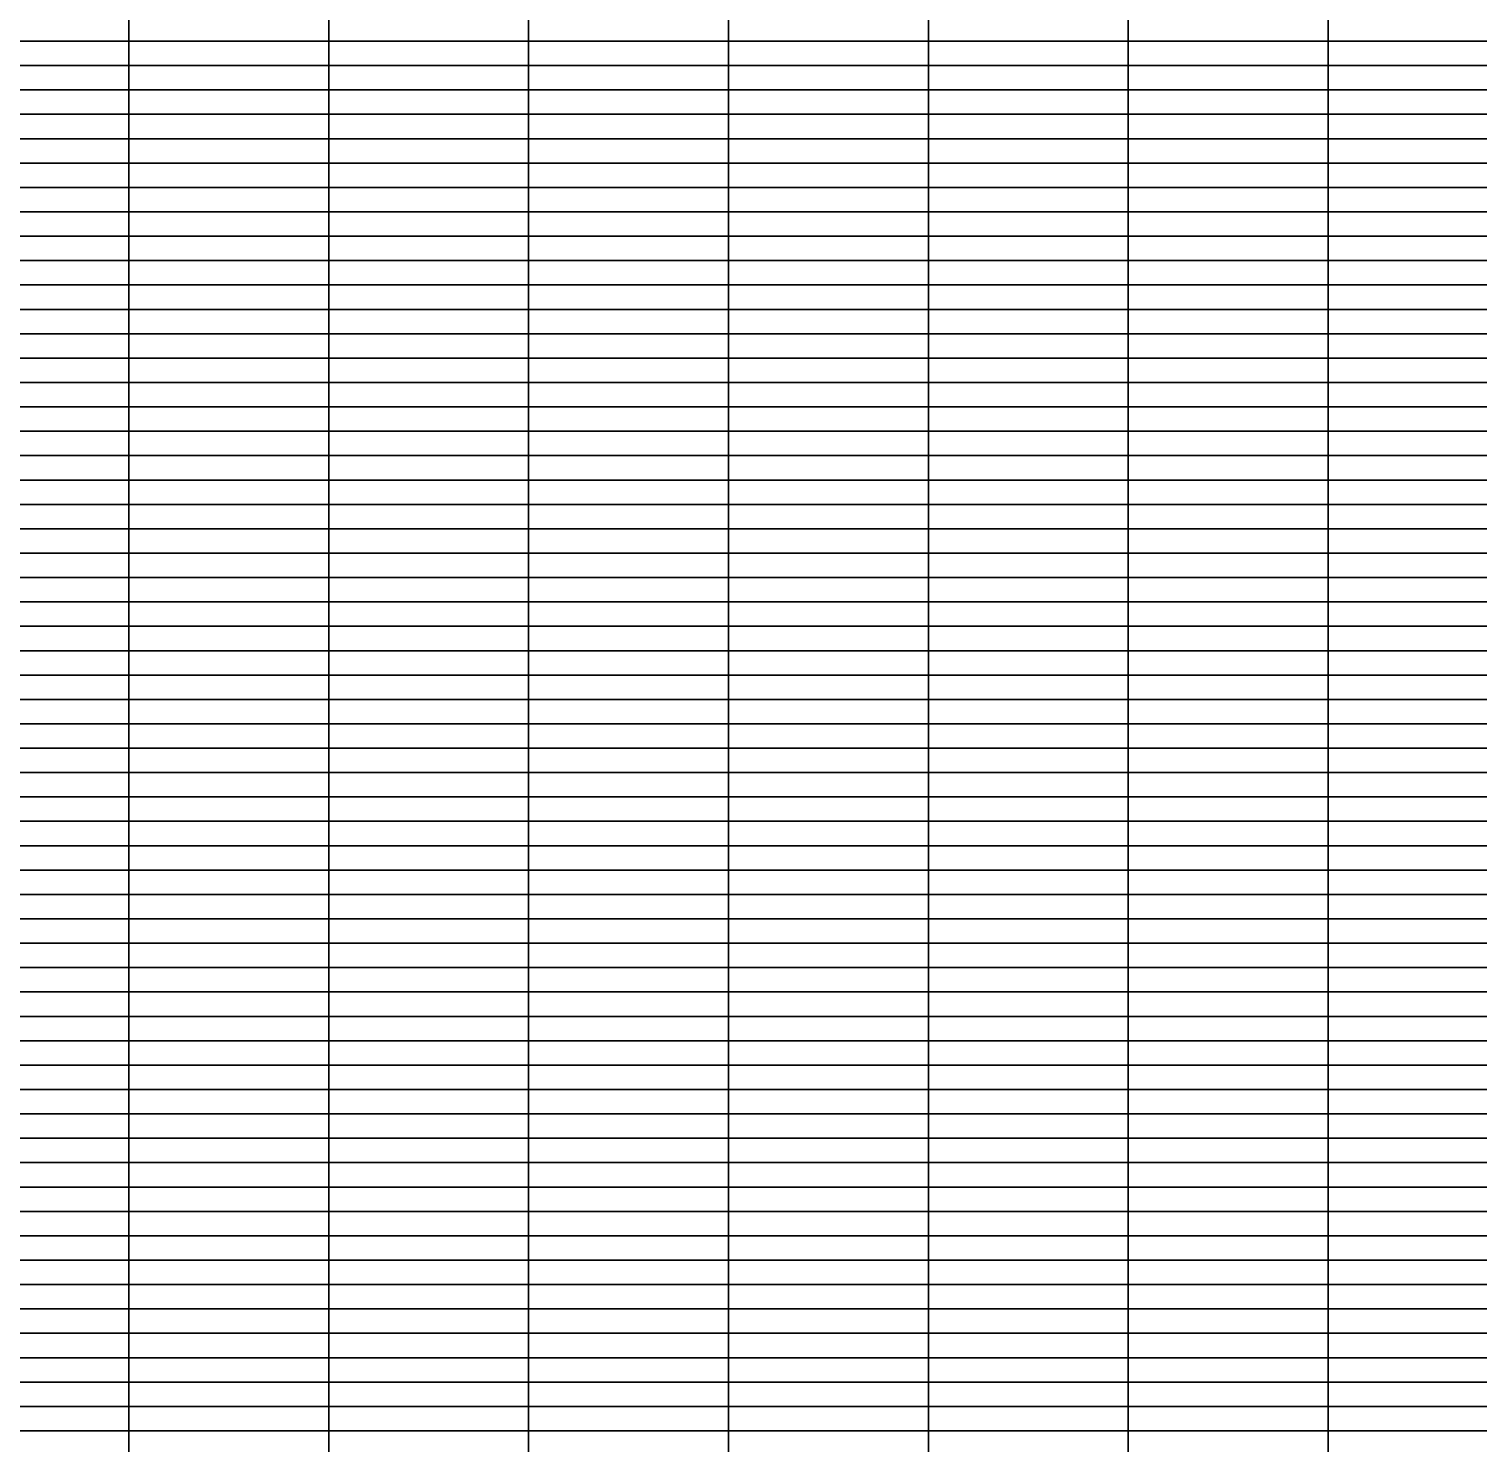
# Model space of a CAD drawing. Header units: metres. Extents: x 0 to 1189, y 5 to 4665.
# Drawn here: x 594.5 to 891.8, y 2912.5 to 3202.5 of the extents above; entities that cross this region are included whole.
import ezdxf

# ---------------------------------------------------------------- set-up
doc = ezdxf.new("R2010")
doc.units = ezdxf.units.M

msp = doc.modelspace()

# ---------------------------------------------------------------- linework, layer by layer
for points in [[(615, 3200, 164.33), (574, 3200, 128.32), (574, 3205, 154.47), (615, 3205, 108.61)], [(656, 3200, 164.32), (615, 3200, 164.33), (615, 3205, 108.61), (656, 3205, 60.94)], [(697, 3200, 165.1), (656, 3200, 164.32), (656, 3205, 60.94), (697, 3205, 20.62)], [(738, 3200, 171.81), (697, 3200, 165.1), (697, 3205, 20.62), (738, 3205, 128.65)], [(779, 3200, 184.31), (738, 3200, 171.81), (738, 3205, 128.65), (779, 3205, 161.28)], [(820, 3200, 185.23), (779, 3200, 184.31), (779, 3205, 161.28), (820, 3205, 166.77)], [(861, 3200, 185.39), (820, 3200, 185.23), (820, 3205, 166.77), (861, 3205, 171.85)], [(902, 3200, 184.78), (861, 3200, 185.39), (861, 3205, 171.85), (902, 3205, 178.59)], [(615, 3195, 147.17), (574, 3195, 88.64), (574, 3200, 128.32), (615, 3200, 164.33)], [(656, 3195, 147.71), (615, 3195, 147.17), (615, 3200, 164.33), (656, 3200, 164.32)], [(697, 3195, 147.61), (656, 3195, 147.71), (656, 3200, 164.32), (697, 3200, 165.1)], [(738, 3195, 170.52), (697, 3195, 147.61), (697, 3200, 165.1), (738, 3200, 171.81)], [(779, 3195, 183.49), (738, 3195, 170.52), (738, 3200, 171.81), (779, 3200, 184.31)], [(820, 3195, 184.48), (779, 3195, 183.49), (779, 3200, 184.31), (820, 3200, 185.23)], [(861, 3195, 185.39), (820, 3195, 184.48), (820, 3200, 185.23), (861, 3200, 185.39)], [(902, 3195, 185.38), (861, 3195, 185.39), (861, 3200, 185.39), (902, 3200, 184.78)], [(615, 3190, -140.99), (574, 3190, -193.28), (574, 3195, 88.64), (615, 3195, 147.17)], [(656, 3190, 48.87), (615, 3190, -140.99), (615, 3195, 147.17), (656, 3195, 147.71)], [(697, 3190, 139.45), (656, 3190, 48.87), (656, 3195, 147.71), (697, 3195, 147.61)], [(738, 3190, 150.5), (697, 3190, 139.45), (697, 3195, 147.61), (738, 3195, 170.52)], [(779, 3190, 151.35), (738, 3190, 150.5), (738, 3195, 170.52), (779, 3195, 183.49)], [(820, 3190, 154.11), (779, 3190, 151.35), (779, 3195, 183.49), (820, 3195, 184.48)], [(861, 3190, 127.61), (820, 3190, 154.11), (820, 3195, 184.48), (861, 3195, 185.39)], [(902, 3190, 144.99), (861, 3190, 127.61), (861, 3195, 185.39), (902, 3195, 185.38)], [(615, 3185, -578.71), (574, 3185, -1058.93), (574, 3190, -193.28), (615, 3190, -140.99)], [(656, 3185, -244.5), (615, 3185, -578.71), (615, 3190, -140.99), (656, 3190, 48.87)], [(697, 3185, -67.65), (656, 3185, -244.5), (656, 3190, 48.87), (697, 3190, 139.45)], [(738, 3185, 14.6), (697, 3185, -67.65), (697, 3190, 139.45), (738, 3190, 150.5)], [(779, 3185, 80.19), (738, 3185, 14.6), (738, 3190, 150.5), (779, 3190, 151.35)], [(820, 3185, 116.23), (779, 3185, 80.19), (779, 3190, 151.35), (820, 3190, 154.11)], [(861, 3185, 112.24), (820, 3185, 116.23), (820, 3190, 154.11), (861, 3190, 127.61)], [(902, 3185, 130.9), (861, 3185, 112.24), (861, 3190, 127.61), (902, 3190, 144.99)], [(615, 3180, -279.84), (574, 3180, -276.79), (574, 3185, -1058.93), (615, 3185, -578.71)], [(656, 3180, -109.19), (615, 3180, -279.84), (615, 3185, -578.71), (656, 3185, -244.5)], [(697, 3180, -1.68), (656, 3180, -109.19), (656, 3185, -244.5), (697, 3185, -67.65)], [(738, 3180, 123.41), (697, 3180, -1.68), (697, 3185, -67.65), (738, 3185, 14.6)], [(779, 3180, 173.93), (738, 3180, 123.41), (738, 3185, 14.6), (779, 3185, 80.19)], [(820, 3180, 177.57), (779, 3180, 173.93), (779, 3185, 80.19), (820, 3185, 116.23)], [(861, 3180, 184.21), (820, 3180, 177.57), (820, 3185, 116.23), (861, 3185, 112.24)], [(902, 3180, 184.46), (861, 3180, 184.21), (861, 3185, 112.24), (902, 3185, 130.9)], [(615, 3175, -240.8), (574, 3175, -56.1), (574, 3180, -276.79), (615, 3180, -279.84)], [(656, 3175, -273.67), (615, 3175, -240.8), (615, 3180, -279.84), (656, 3180, -109.19)], [(697, 3175, 65.02), (656, 3175, -273.67), (656, 3180, -109.19), (697, 3180, -1.68)], [(738, 3175, 111.73), (697, 3175, 65.02), (697, 3180, -1.68), (738, 3180, 123.41)], [(779, 3175, 156.41), (738, 3175, 111.73), (738, 3180, 123.41), (779, 3180, 173.93)], [(820, 3175, 173.76), (779, 3175, 156.41), (779, 3180, 173.93), (820, 3180, 177.57)], [(861, 3175, 179.77), (820, 3175, 173.76), (820, 3180, 177.57), (861, 3180, 184.21)], [(902, 3175, 181.47), (861, 3175, 179.77), (861, 3180, 184.21), (902, 3180, 184.46)], [(615, 3170, 153.07), (574, 3170, 85.54), (574, 3175, -56.1), (615, 3175, -240.8)], [(656, 3170, 146.25), (615, 3170, 153.07), (615, 3175, -240.8), (656, 3175, -273.67)], [(697, 3170, 124.4), (656, 3170, 146.25), (656, 3175, -273.67), (697, 3175, 65.02)], [(738, 3170, 166.86), (697, 3170, 124.4), (697, 3175, 65.02), (738, 3175, 111.73)], [(779, 3170, 181.28), (738, 3170, 166.86), (738, 3175, 111.73), (779, 3175, 156.41)], [(820, 3170, 182.64), (779, 3170, 181.28), (779, 3175, 156.41), (820, 3175, 173.76)], [(861, 3170, 184.24), (820, 3170, 182.64), (820, 3175, 173.76), (861, 3175, 179.77)], [(902, 3170, 185.06), (861, 3170, 184.24), (861, 3175, 179.77), (902, 3175, 181.47)], [(615, 3165, -18.45), (574, 3165, -149.32), (574, 3170, 85.54), (615, 3170, 153.07)], [(656, 3165, 88.07), (615, 3165, -18.45), (615, 3170, 153.07), (656, 3170, 146.25)], [(697, 3165, 128.3), (656, 3165, 88.07), (656, 3170, 146.25), (697, 3170, 124.4)], [(738, 3165, 155.57), (697, 3165, 128.3), (697, 3170, 124.4), (738, 3170, 166.86)], [(779, 3165, 170.19), (738, 3165, 155.57), (738, 3170, 166.86), (779, 3170, 181.28)], [(820, 3165, 177.57), (779, 3165, 170.19), (779, 3170, 181.28), (820, 3170, 182.64)], [(861, 3165, 180.42), (820, 3165, 177.57), (820, 3170, 182.64), (861, 3170, 184.24)], [(902, 3165, 182.51), (861, 3165, 180.42), (861, 3170, 184.24), (902, 3170, 185.06)], [(615, 3160, -18.45), (574, 3160, -149.32), (574, 3165, -149.32), (615, 3165, -18.45)], [(656, 3160, 88.07), (615, 3160, -18.45), (615, 3165, -18.45), (656, 3165, 88.07)], [(697, 3160, 128.3), (656, 3160, 88.07), (656, 3165, 88.07), (697, 3165, 128.3)], [(738, 3160, 155.57), (697, 3160, 128.3), (697, 3165, 128.3), (738, 3165, 155.57)], [(779, 3160, 170.19), (738, 3160, 155.57), (738, 3165, 155.57), (779, 3165, 170.19)], [(820, 3160, 177.57), (779, 3160, 170.19), (779, 3165, 170.19), (820, 3165, 177.57)], [(861, 3160, 180.42), (820, 3160, 177.57), (820, 3165, 177.57), (861, 3165, 180.42)], [(902, 3160, 182.51), (861, 3160, 180.42), (861, 3165, 180.42), (902, 3165, 182.51)], [(615, 3155, -146.93), (574, 3155, -191.71), (574, 3160, -149.32), (615, 3160, -18.45)], [(656, 3155, 49.26), (615, 3155, -146.93), (615, 3160, -18.45), (656, 3160, 88.07)], [(697, 3155, 2.76), (656, 3155, 49.26), (656, 3160, 88.07), (697, 3160, 128.3)], [(738, 3155, 137.25), (697, 3155, 2.76), (697, 3160, 128.3), (738, 3160, 155.57)], [(779, 3155, 172.45), (738, 3155, 137.25), (738, 3160, 155.57), (779, 3160, 170.19)], [(820, 3155, 179.44), (779, 3155, 172.45), (779, 3160, 170.19), (820, 3160, 177.57)], [(861, 3155, 183.64), (820, 3155, 179.44), (820, 3160, 177.57), (861, 3160, 180.42)], [(902, 3155, 186.14), (861, 3155, 183.64), (861, 3160, 180.42), (902, 3160, 182.51)], [(615, 3150, -4.85), (574, 3150, -370.04), (574, 3155, -191.71), (615, 3155, -146.93)], [(656, 3150, 40.49), (615, 3150, -4.85), (615, 3155, -146.93), (656, 3155, 49.26)], [(697, 3150, -14.12), (656, 3150, 40.49), (656, 3155, 49.26), (697, 3155, 2.76)], [(738, 3150, 86.19), (697, 3150, -14.12), (697, 3155, 2.76), (738, 3155, 137.25)], [(779, 3150, 138.64), (738, 3150, 86.19), (738, 3155, 137.25), (779, 3155, 172.45)], [(820, 3150, 155.43), (779, 3150, 138.64), (779, 3155, 172.45), (820, 3155, 179.44)], [(861, 3150, 164.59), (820, 3150, 155.43), (820, 3155, 179.44), (861, 3155, 183.64)], [(902, 3150, 171.39), (861, 3150, 164.59), (861, 3155, 183.64), (902, 3155, 186.14)], [(615, 3145, -536.43), (574, 3145, -794.62), (574, 3150, -370.04), (615, 3150, -4.85)], [(656, 3145, -257.99), (615, 3145, -536.43), (615, 3150, -4.85), (656, 3150, 40.49)], [(697, 3145, -167.41), (656, 3145, -257.99), (656, 3150, 40.49), (697, 3150, -14.12)], [(738, 3145, -30.75), (697, 3145, -167.41), (697, 3150, -14.12), (738, 3150, 86.19)], [(779, 3145, 80.28), (738, 3145, -30.75), (738, 3150, 86.19), (779, 3150, 138.64)], [(820, 3145, 134.68), (779, 3145, 80.28), (779, 3150, 138.64), (820, 3150, 155.43)], [(861, 3145, 121.97), (820, 3145, 134.68), (820, 3150, 155.43), (861, 3150, 164.59)], [(902, 3145, 150.91), (861, 3145, 121.97), (861, 3150, 164.59), (902, 3150, 171.39)], [(615, 3140, 147.84), (574, 3140, 132.33), (574, 3145, -794.62), (615, 3145, -536.43)], [(656, 3140, 168.36), (615, 3140, 147.84), (615, 3145, -536.43), (656, 3145, -257.99)], [(697, 3140, 158.33), (656, 3140, 168.36), (656, 3145, -257.99), (697, 3145, -167.41)], [(738, 3140, 175.09), (697, 3140, 158.33), (697, 3145, -167.41), (738, 3145, -30.75)], [(779, 3140, 184.21), (738, 3140, 175.09), (738, 3145, -30.75), (779, 3145, 80.28)], [(820, 3140, 185.67), (779, 3140, 184.21), (779, 3145, 80.28), (820, 3145, 134.68)], [(861, 3140, 186.05), (820, 3140, 185.67), (820, 3145, 134.68), (861, 3145, 121.97)], [(902, 3140, 186.08), (861, 3140, 186.05), (861, 3145, 121.97), (902, 3145, 150.91)], [(615, 3135, 150.17), (574, 3135, 123.97), (574, 3140, 132.33), (615, 3140, 147.84)], [(656, 3135, 151.76), (615, 3135, 150.17), (615, 3140, 147.84), (656, 3140, 168.36)], [(697, 3135, 130.61), (656, 3135, 151.76), (656, 3140, 168.36), (697, 3140, 158.33)], [(738, 3135, 154.54), (697, 3135, 130.61), (697, 3140, 158.33), (738, 3140, 175.09)], [(779, 3135, 181.32), (738, 3135, 154.54), (738, 3140, 175.09), (779, 3140, 184.21)], [(820, 3135, 181.27), (779, 3135, 181.32), (779, 3140, 184.21), (820, 3140, 185.67)], [(861, 3135, 180.99), (820, 3135, 181.27), (820, 3140, 185.67), (861, 3140, 186.05)], [(902, 3135, 180.69), (861, 3135, 180.99), (861, 3140, 186.05), (902, 3140, 186.08)], [(615, 3130, 95.46), (574, 3130, 102.99), (574, 3135, 123.97), (615, 3135, 150.17)], [(656, 3130, 78.79), (615, 3130, 95.46), (615, 3135, 150.17), (656, 3135, 151.76)], [(697, 3130, 86.04), (656, 3130, 78.79), (656, 3135, 151.76), (697, 3135, 130.61)], [(738, 3130, 138.17), (697, 3130, 86.04), (697, 3135, 130.61), (738, 3135, 154.54)], [(779, 3130, 177.19), (738, 3130, 138.17), (738, 3135, 154.54), (779, 3135, 181.32)], [(820, 3130, 177.9), (779, 3130, 177.19), (779, 3135, 181.32), (820, 3135, 181.27)], [(861, 3130, 182.45), (820, 3130, 177.9), (820, 3135, 181.27), (861, 3135, 180.99)], [(902, 3130, 181.15), (861, 3130, 182.45), (861, 3135, 180.99), (902, 3135, 180.69)], [(615, 3125, 109.09), (574, 3125, 55.76), (574, 3130, 102.99), (615, 3130, 95.46)], [(656, 3125, 149.5), (615, 3125, 109.09), (615, 3130, 95.46), (656, 3130, 78.79)], [(697, 3125, 148.96), (656, 3125, 149.5), (656, 3130, 78.79), (697, 3130, 86.04)], [(738, 3125, 151.59), (697, 3125, 148.96), (697, 3130, 86.04), (738, 3130, 138.17)], [(779, 3125, 166.5), (738, 3125, 151.59), (738, 3130, 138.17), (779, 3130, 177.19)], [(820, 3125, 156.81), (779, 3125, 166.5), (779, 3130, 177.19), (820, 3130, 177.9)], [(861, 3125, 158.7), (820, 3125, 156.81), (820, 3130, 177.9), (861, 3130, 182.45)], [(902, 3125, 175.63), (861, 3125, 158.7), (861, 3130, 182.45), (902, 3130, 181.15)], [(615, 3120, 155.69), (574, 3120, 146.87), (574, 3125, 55.76), (615, 3125, 109.09)], [(656, 3120, 138.23), (615, 3120, 155.69), (615, 3125, 109.09), (656, 3125, 149.5)], [(697, 3120, 136.61), (656, 3120, 138.23), (656, 3125, 149.5), (697, 3125, 148.96)], [(738, 3120, 163.53), (697, 3120, 136.61), (697, 3125, 148.96), (738, 3125, 151.59)], [(779, 3120, 182.19), (738, 3120, 163.53), (738, 3125, 151.59), (779, 3125, 166.5)], [(820, 3120, 183.71), (779, 3120, 182.19), (779, 3125, 166.5), (820, 3125, 156.81)], [(861, 3120, 184.61), (820, 3120, 183.71), (820, 3125, 156.81), (861, 3125, 158.7)], [(902, 3120, 185.37), (861, 3120, 184.61), (861, 3125, 158.7), (902, 3125, 175.63)], [(615, 3115, 155.69), (574, 3115, 146.87), (574, 3120, 146.87), (615, 3120, 155.69)], [(656, 3115, 138.23), (615, 3115, 155.69), (615, 3120, 155.69), (656, 3120, 138.23)], [(697, 3115, 136.61), (656, 3115, 138.23), (656, 3120, 138.23), (697, 3120, 136.61)], [(738, 3115, 163.53), (697, 3115, 136.61), (697, 3120, 136.61), (738, 3120, 163.53)], [(779, 3115, 182.19), (738, 3115, 163.53), (738, 3120, 163.53), (779, 3120, 182.19)], [(820, 3115, 183.71), (779, 3115, 182.19), (779, 3120, 182.19), (820, 3120, 183.71)], [(861, 3115, 184.61), (820, 3115, 183.71), (820, 3120, 183.71), (861, 3120, 184.61)], [(902, 3115, 185.37), (861, 3115, 184.61), (861, 3120, 184.61), (902, 3120, 185.37)], [(615, 3110, -76.01), (574, 3110, -144.91), (574, 3115, 146.87), (615, 3115, 155.69)], [(656, 3110, 6.8), (615, 3110, -76.01), (615, 3115, 155.69), (656, 3115, 138.23)], [(697, 3110, 95.14), (656, 3110, 6.8), (656, 3115, 138.23), (697, 3115, 136.61)], [(738, 3110, 107.53), (697, 3110, 95.14), (697, 3115, 136.61), (738, 3115, 163.53)], [(779, 3110, 150.16), (738, 3110, 107.53), (738, 3115, 163.53), (779, 3115, 182.19)], [(820, 3110, 150.49), (779, 3110, 150.16), (779, 3115, 182.19), (820, 3115, 183.71)], [(861, 3110, 144.64), (820, 3110, 150.49), (820, 3115, 183.71), (861, 3115, 184.61)], [(902, 3110, 143.75), (861, 3110, 144.64), (861, 3115, 184.61), (902, 3115, 185.37)], [(615, 3105, -215.06), (574, 3105, -139.29), (574, 3110, -144.91), (615, 3110, -76.01)], [(656, 3105, -200.91), (615, 3105, -215.06), (615, 3110, -76.01), (656, 3110, 6.8)], [(697, 3105, -50.04), (656, 3105, -200.91), (656, 3110, 6.8), (697, 3110, 95.14)], [(738, 3105, 111.72), (697, 3105, -50.04), (697, 3110, 95.14), (738, 3110, 107.53)], [(779, 3105, 165.63), (738, 3105, 111.72), (738, 3110, 107.53), (779, 3110, 150.16)], [(820, 3105, 176.56), (779, 3105, 165.63), (779, 3110, 150.16), (820, 3110, 150.49)], [(861, 3105, 178.49), (820, 3105, 176.56), (820, 3110, 150.49), (861, 3110, 144.64)], [(902, 3105, 182.17), (861, 3105, 178.49), (861, 3110, 144.64), (902, 3110, 143.75)], [(615, 3100, -119.58), (574, 3100, -167), (574, 3105, -139.29), (615, 3105, -215.06)], [(656, 3100, -318.06), (615, 3100, -119.58), (615, 3105, -215.06), (656, 3105, -200.91)], [(697, 3100, 3.44), (656, 3100, -318.06), (656, 3105, -200.91), (697, 3105, -50.04)], [(738, 3100, 92.71), (697, 3100, 3.44), (697, 3105, -50.04), (738, 3105, 111.72)], [(779, 3100, 125.8), (738, 3100, 92.71), (738, 3105, 111.72), (779, 3105, 165.63)], [(820, 3100, 163.54), (779, 3100, 125.8), (779, 3105, 165.63), (820, 3105, 176.56)], [(861, 3100, 171.78), (820, 3100, 163.54), (820, 3105, 176.56), (861, 3105, 178.49)], [(902, 3100, 178.36), (861, 3100, 171.78), (861, 3105, 178.49), (902, 3105, 182.17)], [(615, 3095, 139.38), (574, 3095, 112.25), (574, 3100, -167), (615, 3100, -119.58)], [(656, 3095, 153.07), (615, 3095, 139.38), (615, 3100, -119.58), (656, 3100, -318.06)], [(697, 3095, 144.64), (656, 3095, 153.07), (656, 3100, -318.06), (697, 3100, 3.44)], [(738, 3095, 166.72), (697, 3095, 144.64), (697, 3100, 3.44), (738, 3100, 92.71)], [(779, 3095, 180.71), (738, 3095, 166.72), (738, 3100, 92.71), (779, 3100, 125.8)], [(820, 3095, 182.43), (779, 3095, 180.71), (779, 3100, 125.8), (820, 3100, 163.54)], [(861, 3095, 181.63), (820, 3095, 182.43), (820, 3100, 163.54), (861, 3100, 171.78)], [(902, 3095, 185.93), (861, 3095, 181.63), (861, 3100, 171.78), (902, 3100, 178.36)], [(615, 3090, -82.1), (574, 3090, -203.84), (574, 3095, 112.25), (615, 3095, 139.38)], [(656, 3090, 46.6), (615, 3090, -82.1), (615, 3095, 139.38), (656, 3095, 153.07)], [(697, 3090, 84.11), (656, 3090, 46.6), (656, 3095, 153.07), (697, 3095, 144.64)], [(738, 3090, 130.31), (697, 3090, 84.11), (697, 3095, 144.64), (738, 3095, 166.72)], [(779, 3090, 154.83), (738, 3090, 130.31), (738, 3095, 166.72), (779, 3095, 180.71)], [(820, 3090, 164.9), (779, 3090, 154.83), (779, 3095, 180.71), (820, 3095, 182.43)], [(861, 3090, 171.71), (820, 3090, 164.9), (820, 3095, 182.43), (861, 3095, 181.63)], [(902, 3090, 176.33), (861, 3090, 171.71), (861, 3095, 181.63), (902, 3095, 185.93)], [(615, 3085, -82.1), (574, 3085, -203.84), (574, 3090, -203.84), (615, 3090, -82.1)], [(656, 3085, 46.6), (615, 3085, -82.1), (615, 3090, -82.1), (656, 3090, 46.6)], [(697, 3085, 84.11), (656, 3085, 46.6), (656, 3090, 46.6), (697, 3090, 84.11)], [(738, 3085, 130.31), (697, 3085, 84.11), (697, 3090, 84.11), (738, 3090, 130.31)], [(779, 3085, 154.83), (738, 3085, 130.31), (738, 3090, 130.31), (779, 3090, 154.83)], [(820, 3085, 164.9), (779, 3085, 154.83), (779, 3090, 154.83), (820, 3090, 164.9)], [(861, 3085, 171.71), (820, 3085, 164.9), (820, 3090, 164.9), (861, 3090, 171.71)], [(902, 3085, 176.33), (861, 3085, 171.71), (861, 3090, 171.71), (902, 3090, 176.33)], [(615, 3080, -185.99), (574, 3080, -106.61), (574, 3085, -203.84), (615, 3085, -82.1)], [(656, 3080, -0.21), (615, 3080, -185.99), (615, 3085, -82.1), (656, 3085, 46.6)], [(697, 3080, 20.25), (656, 3080, -0.21), (656, 3085, 46.6), (697, 3085, 84.11)], [(738, 3080, 93.56), (697, 3080, 20.25), (697, 3085, 84.11), (738, 3085, 130.31)], [(779, 3080, 140.97), (738, 3080, 93.56), (738, 3085, 130.31), (779, 3085, 154.83)], [(820, 3080, 166.49), (779, 3080, 140.97), (779, 3085, 154.83), (820, 3085, 164.9)], [(861, 3080, 173.56), (820, 3080, 166.49), (820, 3085, 164.9), (861, 3085, 171.71)], [(902, 3080, 178.35), (861, 3080, 173.56), (861, 3085, 171.71), (902, 3085, 176.33)], [(615, 3075, -537.4), (574, 3075, -828.62), (574, 3080, -106.61), (615, 3080, -185.99)], [(656, 3075, -278.93), (615, 3075, -537.4), (615, 3080, -185.99), (656, 3080, -0.21)], [(697, 3075, -93.42), (656, 3075, -278.93), (656, 3080, -0.21), (697, 3080, 20.25)], [(738, 3075, -25.4), (697, 3075, -93.42), (697, 3080, 20.25), (738, 3080, 93.56)], [(779, 3075, 83.6), (738, 3075, -25.4), (738, 3080, 93.56), (779, 3080, 140.97)], [(820, 3075, 135.22), (779, 3075, 83.6), (779, 3080, 140.97), (820, 3080, 166.49)], [(861, 3075, 123.09), (820, 3075, 135.22), (820, 3080, 166.49), (861, 3080, 173.56)], [(902, 3075, 151.26), (861, 3075, 123.09), (861, 3080, 173.56), (902, 3080, 178.35)], [(615, 3070, -537.4), (574, 3070, -828.62), (574, 3075, -828.62), (615, 3075, -537.4)], [(656, 3070, -278.93), (615, 3070, -537.4), (615, 3075, -537.4), (656, 3075, -278.93)], [(697, 3070, -93.42), (656, 3070, -278.93), (656, 3075, -278.93), (697, 3075, -93.42)], [(738, 3070, -25.4), (697, 3070, -93.42), (697, 3075, -93.42), (738, 3075, -25.4)], [(779, 3070, 83.6), (738, 3070, -25.4), (738, 3075, -25.4), (779, 3075, 83.6)], [(820, 3070, 135.22), (779, 3070, 83.6), (779, 3075, 83.6), (820, 3075, 135.22)], [(861, 3070, 123.09), (820, 3070, 135.22), (820, 3075, 135.22), (861, 3075, 123.09)], [(902, 3070, 151.26), (861, 3070, 123.09), (861, 3075, 123.09), (902, 3075, 151.26)], [(615, 3065, 180.37), (574, 3065, 177.45), (574, 3070, -828.62), (615, 3070, -537.4)], [(656, 3065, 181.4), (615, 3065, 180.37), (615, 3070, -537.4), (656, 3070, -278.93)], [(697, 3065, 171.18), (656, 3065, 181.4), (656, 3070, -278.93), (697, 3070, -93.42)], [(738, 3065, 171.75), (697, 3065, 171.18), (697, 3070, -93.42), (738, 3070, -25.4)], [(779, 3065, 176.64), (738, 3065, 171.75), (738, 3070, -25.4), (779, 3070, 83.6)], [(820, 3065, 183.89), (779, 3065, 176.64), (779, 3070, 83.6), (820, 3070, 135.22)], [(861, 3065, 185.65), (820, 3065, 183.89), (820, 3070, 135.22), (861, 3070, 123.09)], [(902, 3065, 184.47), (861, 3065, 185.65), (861, 3070, 123.09), (902, 3070, 151.26)], [(615, 3060, 169.73), (574, 3060, 182.69), (574, 3065, 177.45), (615, 3065, 180.37)], [(656, 3060, 160.43), (615, 3060, 169.73), (615, 3065, 180.37), (656, 3065, 181.4)], [(697, 3060, 131), (656, 3060, 160.43), (656, 3065, 181.4), (697, 3065, 171.18)], [(738, 3060, 147.91), (697, 3060, 131), (697, 3065, 171.18), (738, 3065, 171.75)], [(779, 3060, 171.82), (738, 3060, 147.91), (738, 3065, 171.75), (779, 3065, 176.64)], [(820, 3060, 181.7), (779, 3060, 171.82), (779, 3065, 176.64), (820, 3065, 183.89)], [(861, 3060, 182.56), (820, 3060, 181.7), (820, 3065, 183.89), (861, 3065, 185.65)], [(902, 3060, 180.38), (861, 3060, 182.56), (861, 3065, 185.65), (902, 3065, 184.47)], [(615, 3055, 169.61), (574, 3055, 158.04), (574, 3060, 182.69), (615, 3060, 169.73)], [(656, 3055, 124.17), (615, 3055, 169.61), (615, 3060, 169.73), (656, 3060, 160.43)], [(697, 3055, 91.85), (656, 3055, 124.17), (656, 3060, 160.43), (697, 3060, 131)], [(738, 3055, 142.92), (697, 3055, 91.85), (697, 3060, 131), (738, 3060, 147.91)], [(779, 3055, 178.84), (738, 3055, 142.92), (738, 3060, 147.91), (779, 3060, 171.82)], [(820, 3055, 182.74), (779, 3055, 178.84), (779, 3060, 171.82), (820, 3060, 181.7)], [(861, 3055, 182.23), (820, 3055, 182.74), (820, 3060, 181.7), (861, 3060, 182.56)], [(902, 3055, 182.54), (861, 3055, 182.23), (861, 3060, 182.56), (902, 3060, 180.38)], [(615, 3050, 137.4), (574, 3050, 112.89), (574, 3055, 158.04), (615, 3055, 169.61)], [(656, 3050, 64.78), (615, 3050, 137.4), (615, 3055, 169.61), (656, 3055, 124.17)], [(697, 3050, 83.06), (656, 3050, 64.78), (656, 3055, 124.17), (697, 3055, 91.85)], [(738, 3050, 148), (697, 3050, 83.06), (697, 3055, 91.85), (738, 3055, 142.92)], [(779, 3050, 163.22), (738, 3050, 148), (738, 3055, 142.92), (779, 3055, 178.84)], [(820, 3050, 164.55), (779, 3050, 163.22), (779, 3055, 178.84), (820, 3055, 182.74)], [(861, 3050, 171.55), (820, 3050, 164.55), (820, 3055, 182.74), (861, 3055, 182.23)], [(902, 3050, 176.91), (861, 3050, 171.55), (861, 3055, 182.23), (902, 3055, 182.54)], [(615, 3045, 137.4), (574, 3045, 112.89), (574, 3050, 112.89), (615, 3050, 137.4)], [(656, 3045, 64.78), (615, 3045, 137.4), (615, 3050, 137.4), (656, 3050, 64.78)], [(697, 3045, 83.06), (656, 3045, 64.78), (656, 3050, 64.78), (697, 3050, 83.06)], [(738, 3045, 148), (697, 3045, 83.06), (697, 3050, 83.06), (738, 3050, 148)], [(779, 3045, 163.22), (738, 3045, 148), (738, 3050, 148), (779, 3050, 163.22)], [(820, 3045, 164.55), (779, 3045, 163.22), (779, 3050, 163.22), (820, 3050, 164.55)], [(861, 3045, 171.55), (820, 3045, 164.55), (820, 3050, 164.55), (861, 3050, 171.55)], [(902, 3045, 176.91), (861, 3045, 171.55), (861, 3050, 171.55), (902, 3050, 176.91)], [(615, 3040, 111.79), (574, 3040, 89.56), (574, 3045, 112.89), (615, 3045, 137.4)], [(656, 3040, 131.04), (615, 3040, 111.79), (615, 3045, 137.4), (656, 3045, 64.78)], [(697, 3040, 132.09), (656, 3040, 131.04), (656, 3045, 64.78), (697, 3045, 83.06)], [(738, 3040, 152.62), (697, 3040, 132.09), (697, 3045, 83.06), (738, 3045, 148)], [(779, 3040, 175.67), (738, 3040, 152.62), (738, 3045, 148), (779, 3045, 163.22)], [(820, 3040, 178.44), (779, 3040, 175.67), (779, 3045, 163.22), (820, 3045, 164.55)], [(861, 3040, 180.9), (820, 3040, 178.44), (820, 3045, 164.55), (861, 3045, 171.55)], [(902, 3040, 181.06), (861, 3040, 180.9), (861, 3045, 171.55), (902, 3045, 176.91)], [(615, 3035, -131.76), (574, 3035, -235.07), (574, 3040, 89.56), (615, 3040, 111.79)], [(656, 3035, 41.94), (615, 3035, -131.76), (615, 3040, 111.79), (656, 3040, 131.04)], [(697, 3035, 105.42), (656, 3035, 41.94), (656, 3040, 131.04), (697, 3040, 132.09)], [(738, 3035, 132.47), (697, 3035, 105.42), (697, 3040, 132.09), (738, 3040, 152.62)], [(779, 3035, 141.9), (738, 3035, 132.47), (738, 3040, 152.62), (779, 3040, 175.67)], [(820, 3035, 153.03), (779, 3035, 141.9), (779, 3040, 175.67), (820, 3040, 178.44)], [(861, 3035, 142.12), (820, 3035, 153.03), (820, 3040, 178.44), (861, 3040, 180.9)], [(902, 3035, 152.04), (861, 3035, 142.12), (861, 3040, 180.9), (902, 3040, 181.06)], [(615, 3030, -681.15), (574, 3030, -1134.84), (574, 3035, -235.07), (615, 3035, -131.76)], [(656, 3030, -254.79), (615, 3030, -681.15), (615, 3035, -131.76), (656, 3035, 41.94)], [(697, 3030, -50.55), (656, 3030, -254.79), (656, 3035, 41.94), (697, 3035, 105.42)], [(738, 3030, 21.81), (697, 3030, -50.55), (697, 3035, 105.42), (738, 3035, 132.47)], [(779, 3030, 78.4), (738, 3030, 21.81), (738, 3035, 132.47), (779, 3035, 141.9)], [(820, 3030, 104.43), (779, 3030, 78.4), (779, 3035, 141.9), (820, 3035, 153.03)], [(861, 3030, 101.65), (820, 3030, 104.43), (820, 3035, 153.03), (861, 3035, 142.12)], [(902, 3030, 122.42), (861, 3030, 101.65), (861, 3035, 142.12), (902, 3035, 152.04)], [(615, 3025, -196.31), (574, 3025, -211.09), (574, 3030, -1134.84), (615, 3030, -681.15)], [(656, 3025, -35.63), (615, 3025, -196.31), (615, 3030, -681.15), (656, 3030, -254.79)], [(697, 3025, -35.14), (656, 3025, -35.63), (656, 3030, -254.79), (697, 3030, -50.55)], [(738, 3025, 111.69), (697, 3025, -35.14), (697, 3030, -50.55), (738, 3030, 21.81)], [(779, 3025, 169.72), (738, 3025, 111.69), (738, 3030, 21.81), (779, 3030, 78.4)], [(820, 3025, 175.32), (779, 3025, 169.72), (779, 3030, 78.4), (820, 3030, 104.43)], [(861, 3025, 181.76), (820, 3025, 175.32), (820, 3030, 104.43), (861, 3030, 101.65)], [(902, 3025, 182.65), (861, 3025, 181.76), (861, 3030, 101.65), (902, 3030, 122.42)], [(615, 3020, -196.31), (574, 3020, -211.09), (574, 3025, -211.09), (615, 3025, -196.31)], [(656, 3020, -35.63), (615, 3020, -196.31), (615, 3025, -196.31), (656, 3025, -35.63)], [(697, 3020, -35.14), (656, 3020, -35.63), (656, 3025, -35.63), (697, 3025, -35.14)], [(738, 3020, 111.69), (697, 3020, -35.14), (697, 3025, -35.14), (738, 3025, 111.69)], [(779, 3020, 169.72), (738, 3020, 111.69), (738, 3025, 111.69), (779, 3025, 169.72)], [(820, 3020, 175.32), (779, 3020, 169.72), (779, 3025, 169.72), (820, 3025, 175.32)], [(861, 3020, 181.76), (820, 3020, 175.32), (820, 3025, 175.32), (861, 3025, 181.76)], [(902, 3020, 182.65), (861, 3020, 181.76), (861, 3025, 181.76), (902, 3025, 182.65)], [(615, 3015, -316.83), (574, 3015, -93.27), (574, 3020, -211.09), (615, 3020, -196.31)], [(656, 3015, -324.35), (615, 3015, -316.83), (615, 3020, -196.31), (656, 3020, -35.63)], [(697, 3015, 26.49), (656, 3015, -324.35), (656, 3020, -35.63), (697, 3020, -35.14)], [(738, 3015, 115.78), (697, 3015, 26.49), (697, 3020, -35.14), (738, 3020, 111.69)], [(779, 3015, 153.03), (738, 3015, 115.78), (738, 3020, 111.69), (779, 3020, 169.72)], [(820, 3015, 172.46), (779, 3015, 153.03), (779, 3020, 169.72), (820, 3020, 175.32)], [(861, 3015, 178.45), (820, 3015, 172.46), (820, 3020, 175.32), (861, 3020, 181.76)], [(902, 3015, 181.08), (861, 3015, 178.45), (861, 3020, 181.76), (902, 3020, 182.65)], [(615, 3010, 171.87), (574, 3010, 141.45), (574, 3015, -93.27), (615, 3015, -316.83)], [(656, 3010, 158.25), (615, 3010, 171.87), (615, 3015, -316.83), (656, 3015, -324.35)], [(697, 3010, 144.71), (656, 3010, 158.25), (656, 3015, -324.35), (697, 3015, 26.49)], [(738, 3010, 163.58), (697, 3010, 144.71), (697, 3015, 26.49), (738, 3015, 115.78)], [(779, 3010, 181.96), (738, 3010, 163.58), (738, 3015, 115.78), (779, 3015, 153.03)], [(820, 3010, 184.62), (779, 3010, 181.96), (779, 3015, 153.03), (820, 3015, 172.46)], [(861, 3010, 185.23), (820, 3010, 184.62), (820, 3015, 172.46), (861, 3015, 178.45)], [(902, 3010, 185.37), (861, 3010, 185.23), (861, 3015, 178.45), (902, 3015, 181.08)], [(615, 3005, 171.87), (574, 3005, 141.45), (574, 3010, 141.45), (615, 3010, 171.87)], [(656, 3005, 158.25), (615, 3005, 171.87), (615, 3010, 171.87), (656, 3010, 158.25)], [(697, 3005, 144.71), (656, 3005, 158.25), (656, 3010, 158.25), (697, 3010, 144.71)], [(738, 3005, 163.58), (697, 3005, 144.71), (697, 3010, 144.71), (738, 3010, 163.58)], [(779, 3005, 181.96), (738, 3005, 163.58), (738, 3010, 163.58), (779, 3010, 181.96)], [(820, 3005, 184.62), (779, 3005, 181.96), (779, 3010, 181.96), (820, 3010, 184.62)], [(861, 3005, 185.23), (820, 3005, 184.62), (820, 3010, 184.62), (861, 3010, 185.23)], [(902, 3005, 185.37), (861, 3005, 185.23), (861, 3010, 185.23), (902, 3010, 185.37)], [(615, 3000, -31.79), (574, 3000, -182.65), (574, 3005, 141.45), (615, 3005, 171.87)], [(656, 3000, 72.13), (615, 3000, -31.79), (615, 3005, 171.87), (656, 3005, 158.25)], [(697, 3000, 128.88), (656, 3000, 72.13), (656, 3005, 158.25), (697, 3005, 144.71)], [(738, 3000, 148.13), (697, 3000, 128.88), (697, 3005, 144.71), (738, 3005, 163.58)], [(779, 3000, 177.25), (738, 3000, 148.13), (738, 3005, 163.58), (779, 3005, 181.96)], [(820, 3000, 183.78), (779, 3000, 177.25), (779, 3005, 181.96), (820, 3005, 184.62)], [(861, 3000, 184.43), (820, 3000, 183.78), (820, 3005, 184.62), (861, 3005, 185.23)], [(902, 3000, 184.88), (861, 3000, 184.43), (861, 3005, 185.23), (902, 3005, 185.37)], [(615, 2995, -154.87), (574, 2995, -200.92), (574, 3000, -182.65), (615, 3000, -31.79)], [(656, 2995, 32.48), (615, 2995, -154.87), (615, 3000, -31.79), (656, 3000, 72.13)], [(697, 2995, 84.93), (656, 2995, 32.48), (656, 3000, 72.13), (697, 3000, 128.88)], [(738, 2995, 131.19), (697, 2995, 84.93), (697, 3000, 128.88), (738, 3000, 148.13)], [(779, 2995, 161.17), (738, 2995, 131.19), (738, 3000, 148.13), (779, 3000, 177.25)], [(820, 2995, 175.93), (779, 2995, 161.17), (779, 3000, 177.25), (820, 3000, 183.78)], [(861, 2995, 181.24), (820, 2995, 175.93), (820, 3000, 183.78), (861, 3000, 184.43)], [(902, 2995, 183.18), (861, 2995, 181.24), (861, 3000, 184.43), (902, 3000, 184.88)], [(615, 2990, 48.78), (574, 2990, -311.56), (574, 2995, -200.92), (615, 2995, -154.87)], [(656, 2990, 46.18), (615, 2990, 48.78), (615, 2995, -154.87), (656, 2995, 32.48)], [(697, 2990, 29.03), (656, 2990, 46.18), (656, 2995, 32.48), (697, 2995, 84.93)], [(738, 2990, 88.3), (697, 2990, 29.03), (697, 2995, 84.93), (738, 2995, 131.19)], [(779, 2990, 147.37), (738, 2990, 88.3), (738, 2995, 131.19), (779, 2995, 161.17)], [(820, 2990, 159.76), (779, 2990, 147.37), (779, 2995, 161.17), (820, 2995, 175.93)], [(861, 2990, 168.67), (820, 2990, 159.76), (820, 2995, 175.93), (861, 2995, 181.24)], [(902, 2990, 174.08), (861, 2990, 168.67), (861, 2995, 181.24), (902, 2995, 183.18)], [(615, 2985, -525.93), (574, 2985, -809.45), (574, 2990, -311.56), (615, 2990, 48.78)], [(656, 2985, -276.85), (615, 2985, -525.93), (615, 2990, 48.78), (656, 2990, 46.18)], [(697, 2985, -135.66), (656, 2985, -276.85), (656, 2990, 46.18), (697, 2990, 29.03)], [(738, 2985, -24.31), (697, 2985, -135.66), (697, 2990, 29.03), (738, 2990, 88.3)], [(779, 2985, 82.95), (738, 2985, -24.31), (738, 2990, 88.3), (779, 2990, 147.37)], [(820, 2985, 134.87), (779, 2985, 82.95), (779, 2990, 147.37), (820, 2990, 159.76)], [(861, 2985, 123.43), (820, 2985, 134.87), (820, 2990, 159.76), (861, 2990, 168.67)], [(902, 2985, 151.31), (861, 2985, 123.43), (861, 2990, 168.67), (902, 2990, 174.08)], [(615, 2980, -525.93), (574, 2980, -809.45), (574, 2985, -809.45), (615, 2985, -525.93)], [(656, 2980, -276.85), (615, 2980, -525.93), (615, 2985, -525.93), (656, 2985, -276.85)], [(697, 2980, -135.66), (656, 2980, -276.85), (656, 2985, -276.85), (697, 2985, -135.66)], [(738, 2980, -24.31), (697, 2980, -135.66), (697, 2985, -135.66), (738, 2985, -24.31)], [(779, 2980, 82.95), (738, 2980, -24.31), (738, 2985, -24.31), (779, 2985, 82.95)], [(820, 2980, 134.87), (779, 2980, 82.95), (779, 2985, 82.95), (820, 2985, 134.87)], [(861, 2980, 123.43), (820, 2980, 134.87), (820, 2985, 134.87), (861, 2985, 123.43)], [(902, 2980, 151.31), (861, 2980, 123.43), (861, 2985, 123.43), (902, 2985, 151.31)], [(615, 2975, 154.85), (574, 2975, 152.82), (574, 2980, -809.45), (615, 2980, -525.93)], [(656, 2975, 172.93), (615, 2975, 154.85), (615, 2980, -525.93), (656, 2980, -276.85)], [(697, 2975, 178.18), (656, 2975, 172.93), (656, 2980, -276.85), (697, 2980, -135.66)], [(738, 2975, 176.17), (697, 2975, 178.18), (697, 2980, -135.66), (738, 2980, -24.31)], [(779, 2975, 179.35), (738, 2975, 176.17), (738, 2980, -24.31), (779, 2980, 82.95)], [(820, 2975, 184.86), (779, 2975, 179.35), (779, 2980, 82.95), (820, 2980, 134.87)], [(861, 2975, 185.71), (820, 2975, 184.86), (820, 2980, 134.87), (861, 2980, 123.43)], [(902, 2975, 185.91), (861, 2975, 185.71), (861, 2980, 123.43), (902, 2980, 151.31)], [(615, 2970, 165.88), (574, 2970, 146.24), (574, 2975, 152.82), (615, 2975, 154.85)], [(656, 2970, 160.92), (615, 2970, 165.88), (615, 2975, 154.85), (656, 2975, 172.93)], [(697, 2970, 127.81), (656, 2970, 160.92), (656, 2975, 172.93), (697, 2975, 178.18)], [(738, 2970, 125.94), (697, 2970, 127.81), (697, 2975, 178.18), (738, 2975, 176.17)], [(779, 2970, 163.42), (738, 2970, 125.94), (738, 2975, 176.17), (779, 2975, 179.35)], [(820, 2970, 183.58), (779, 2970, 163.42), (779, 2975, 179.35), (820, 2975, 184.86)], [(861, 2970, 185.33), (820, 2970, 183.58), (820, 2975, 184.86), (861, 2975, 185.71)], [(902, 2970, 185.89), (861, 2970, 185.33), (861, 2975, 185.71), (902, 2975, 185.91)], [(615, 2965, 165.88), (574, 2965, 146.24), (574, 2970, 146.24), (615, 2970, 165.88)], [(656, 2965, 160.92), (615, 2965, 165.88), (615, 2970, 165.88), (656, 2970, 160.92)], [(697, 2965, 127.81), (656, 2965, 160.92), (656, 2970, 160.92), (697, 2970, 127.81)], [(738, 2965, 125.94), (697, 2965, 127.81), (697, 2970, 127.81), (738, 2970, 125.94)], [(779, 2965, 163.42), (738, 2965, 125.94), (738, 2970, 125.94), (779, 2970, 163.42)], [(820, 2965, 183.58), (779, 2965, 163.42), (779, 2970, 163.42), (820, 2970, 183.58)], [(861, 2965, 185.33), (820, 2965, 183.58), (820, 2970, 183.58), (861, 2970, 185.33)], [(902, 2965, 185.89), (861, 2965, 185.33), (861, 2970, 185.33), (902, 2970, 185.89)], [(615, 2960, 30.79), (574, 2960, 68.02), (574, 2965, 146.24), (615, 2965, 165.88)], [(656, 2960, 79.82), (615, 2960, 30.79), (615, 2965, 165.88), (656, 2965, 160.92)], [(697, 2960, 44.13), (656, 2960, 79.82), (656, 2965, 160.92), (697, 2965, 127.81)], [(738, 2960, 125.51), (697, 2960, 44.13), (697, 2965, 127.81), (738, 2965, 125.94)], [(779, 2960, 156.58), (738, 2960, 125.51), (738, 2965, 125.94), (779, 2965, 163.42)], [(820, 2960, 165.27), (779, 2960, 156.58), (779, 2965, 163.42), (820, 2965, 183.58)], [(861, 2960, 171.29), (820, 2960, 165.27), (820, 2965, 183.58), (861, 2965, 185.33)], [(902, 2960, 177.81), (861, 2960, 171.29), (861, 2965, 185.33), (902, 2965, 185.89)], [(615, 2955, 114.52), (574, 2955, 19.63), (574, 2960, 68.02), (615, 2960, 30.79)], [(656, 2955, 98.06), (615, 2955, 114.52), (615, 2960, 30.79), (656, 2960, 79.82)], [(697, 2955, 75.4), (656, 2955, 98.06), (656, 2960, 79.82), (697, 2960, 44.13)], [(738, 2955, 132.59), (697, 2955, 75.4), (697, 2960, 44.13), (738, 2960, 125.51)], [(779, 2955, 157.11), (738, 2955, 132.59), (738, 2960, 125.51), (779, 2960, 156.58)], [(820, 2955, 167.95), (779, 2955, 157.11), (779, 2960, 156.58), (820, 2960, 165.27)], [(861, 2955, 173.65), (820, 2955, 167.95), (820, 2960, 165.27), (861, 2960, 171.29)], [(902, 2955, 180.25), (861, 2955, 173.65), (861, 2960, 171.29), (902, 2960, 177.81)], [(615, 2950, -102.17), (574, 2950, -489.67), (574, 2955, 19.63), (615, 2955, 114.52)], [(656, 2950, 27.28), (615, 2950, -102.17), (615, 2955, 114.52), (656, 2955, 98.06)], [(697, 2950, 78.74), (656, 2950, 27.28), (656, 2955, 98.06), (697, 2955, 75.4)], [(738, 2950, 119.2), (697, 2950, 78.74), (697, 2955, 75.4), (738, 2955, 132.59)], [(779, 2950, 133.21), (738, 2950, 119.2), (738, 2955, 132.59), (779, 2955, 157.11)], [(820, 2950, 149.48), (779, 2950, 133.21), (779, 2955, 157.11), (820, 2955, 167.95)], [(861, 2950, 142.48), (820, 2950, 149.48), (820, 2955, 167.95), (861, 2955, 173.65)], [(902, 2950, 163.9), (861, 2950, 142.48), (861, 2955, 173.65), (902, 2955, 180.25)], [(615, 2945, -483.45), (574, 2945, -1021.03), (574, 2950, -489.67), (615, 2950, -102.17)], [(656, 2945, -202.08), (615, 2945, -483.45), (615, 2950, -102.17), (656, 2950, 27.28)], [(697, 2945, -46.54), (656, 2945, -202.08), (656, 2950, 27.28), (697, 2950, 78.74)], [(738, 2945, 15.76), (697, 2945, -46.54), (697, 2950, 78.74), (738, 2950, 119.2)], [(779, 2945, 81.58), (738, 2945, 15.76), (738, 2950, 119.2), (779, 2950, 133.21)], [(820, 2945, 113.06), (779, 2945, 81.58), (779, 2950, 133.21), (820, 2950, 149.48)], [(861, 2945, 98.45), (820, 2945, 113.06), (820, 2950, 149.48), (861, 2950, 142.48)], [(902, 2945, 121.39), (861, 2945, 98.45), (861, 2950, 142.48), (902, 2950, 163.9)], [(615, 2940, -483.45), (574, 2940, -1021.03), (574, 2945, -1021.03), (615, 2945, -483.45)], [(656, 2940, -202.08), (615, 2940, -483.45), (615, 2945, -483.45), (656, 2945, -202.08)], [(697, 2940, -46.54), (656, 2940, -202.08), (656, 2945, -202.08), (697, 2945, -46.54)], [(738, 2940, 15.76), (697, 2940, -46.54), (697, 2945, -46.54), (738, 2945, 15.76)], [(779, 2940, 81.58), (738, 2940, 15.76), (738, 2945, 15.76), (779, 2945, 81.58)], [(820, 2940, 113.06), (779, 2940, 81.58), (779, 2945, 81.58), (820, 2945, 113.06)], [(861, 2940, 98.45), (820, 2940, 113.06), (820, 2945, 113.06), (861, 2945, 98.45)], [(902, 2940, 121.39), (861, 2940, 98.45), (861, 2945, 98.45), (902, 2945, 121.39)], [(615, 2935, -27.22), (574, 2935, -321.93), (574, 2940, -1021.03), (615, 2940, -483.45)], [(656, 2935, -5.89), (615, 2935, -27.22), (615, 2940, -483.45), (656, 2940, -202.08)], [(697, 2935, 31.04), (656, 2935, -5.89), (656, 2940, -202.08), (697, 2940, -46.54)], [(738, 2935, 91.23), (697, 2935, 31.04), (697, 2940, -46.54), (738, 2940, 15.76)], [(779, 2935, 147.76), (738, 2935, 91.23), (738, 2940, 15.76), (779, 2940, 81.58)], [(820, 2935, 177.84), (779, 2935, 147.76), (779, 2940, 81.58), (820, 2940, 113.06)], [(861, 2935, 184.02), (820, 2935, 177.84), (820, 2940, 113.06), (861, 2940, 98.45)], [(902, 2935, 184.86), (861, 2935, 184.02), (861, 2940, 98.45), (902, 2940, 121.39)], [(615, 2930, -132.8), (574, 2930, -237.04), (574, 2935, -321.93), (615, 2935, -27.22)], [(656, 2930, -325.75), (615, 2930, -132.8), (615, 2935, -27.22), (656, 2935, -5.89)], [(697, 2930, -10.5), (656, 2930, -325.75), (656, 2935, -5.89), (697, 2935, 31.04)], [(738, 2930, 64.69), (697, 2930, -10.5), (697, 2935, 31.04), (738, 2935, 91.23)], [(779, 2930, 127.24), (738, 2930, 64.69), (738, 2935, 91.23), (779, 2935, 147.76)], [(820, 2930, 166.87), (779, 2930, 127.24), (779, 2935, 147.76), (820, 2935, 177.84)], [(861, 2930, 173.79), (820, 2930, 166.87), (820, 2935, 177.84), (861, 2935, 184.02)], [(902, 2930, 179.24), (861, 2930, 173.79), (861, 2935, 184.02), (902, 2935, 184.86)], [(615, 2925, 169.44), (574, 2925, 154.07), (574, 2930, -237.04), (615, 2930, -132.8)], [(656, 2925, 169.92), (615, 2925, 169.44), (615, 2930, -132.8), (656, 2930, -325.75)], [(697, 2925, 155.08), (656, 2925, 169.92), (656, 2930, -325.75), (697, 2930, -10.5)], [(738, 2925, 162.32), (697, 2925, 155.08), (697, 2930, -10.5), (738, 2930, 64.69)], [(779, 2925, 181.99), (738, 2925, 162.32), (738, 2930, 64.69), (779, 2930, 127.24)], [(820, 2925, 184.9), (779, 2925, 181.99), (779, 2930, 127.24), (820, 2930, 166.87)], [(861, 2925, 185.83), (820, 2925, 184.9), (820, 2930, 166.87), (861, 2930, 173.79)], [(902, 2925, 186.31), (861, 2925, 185.83), (861, 2930, 173.79), (902, 2930, 179.24)], [(615, 2920, 169.44), (574, 2920, 154.07), (574, 2925, 154.07), (615, 2925, 169.44)], [(656, 2920, 169.92), (615, 2920, 169.44), (615, 2925, 169.44), (656, 2925, 169.92)], [(697, 2920, 155.08), (656, 2920, 169.92), (656, 2925, 169.92), (697, 2925, 155.08)], [(738, 2920, 162.32), (697, 2920, 155.08), (697, 2925, 155.08), (738, 2925, 162.32)], [(779, 2920, 181.99), (738, 2920, 162.32), (738, 2925, 162.32), (779, 2925, 181.99)], [(820, 2920, 184.9), (779, 2920, 181.99), (779, 2925, 181.99), (820, 2925, 184.9)], [(861, 2920, 185.83), (820, 2920, 184.9), (820, 2925, 184.9), (861, 2925, 185.83)], [(902, 2920, 186.31), (861, 2920, 185.83), (861, 2925, 185.83), (902, 2925, 186.31)], [(615, 2915, -49.28), (574, 2915, 61.75), (574, 2920, 154.07), (615, 2920, 169.44)], [(656, 2915, 56.33), (615, 2915, -49.28), (615, 2920, 169.44), (656, 2920, 169.92)], [(697, 2915, 137.48), (656, 2915, 56.33), (656, 2920, 169.92), (697, 2920, 155.08)], [(738, 2915, 133.82), (697, 2915, 137.48), (697, 2920, 155.08), (738, 2920, 162.32)], [(779, 2915, 168.5), (738, 2915, 133.82), (738, 2920, 162.32), (779, 2920, 181.99)], [(820, 2915, 174.49), (779, 2915, 168.5), (779, 2920, 181.99), (820, 2920, 184.9)], [(861, 2915, 178.16), (820, 2915, 174.49), (820, 2920, 184.9), (861, 2920, 185.83)], [(902, 2915, 180.72), (861, 2915, 178.16), (861, 2920, 185.83), (902, 2920, 186.31)], [(615, 2910, -55.29), (574, 2910, -93.89), (574, 2915, 61.75), (615, 2915, -49.28)], [(656, 2910, -14.24), (615, 2910, -55.29), (615, 2915, -49.28), (656, 2915, 56.33)], [(697, 2910, 83.39), (656, 2910, -14.24), (656, 2915, 56.33), (697, 2915, 137.48)], [(738, 2910, 106.53), (697, 2910, 83.39), (697, 2915, 137.48), (738, 2915, 133.82)], [(779, 2910, 149.56), (738, 2910, 106.53), (738, 2915, 133.82), (779, 2915, 168.5)], [(820, 2910, 168.56), (779, 2910, 149.56), (779, 2915, 168.5), (820, 2915, 174.49)], [(861, 2910, 175.62), (820, 2910, 168.56), (820, 2915, 174.49), (861, 2915, 178.16)], [(902, 2910, 180.82), (861, 2910, 175.62), (861, 2915, 178.16), (902, 2915, 180.72)]]:
    msp.add_3dface(points)

doc.saveas('drawing.dxf')
